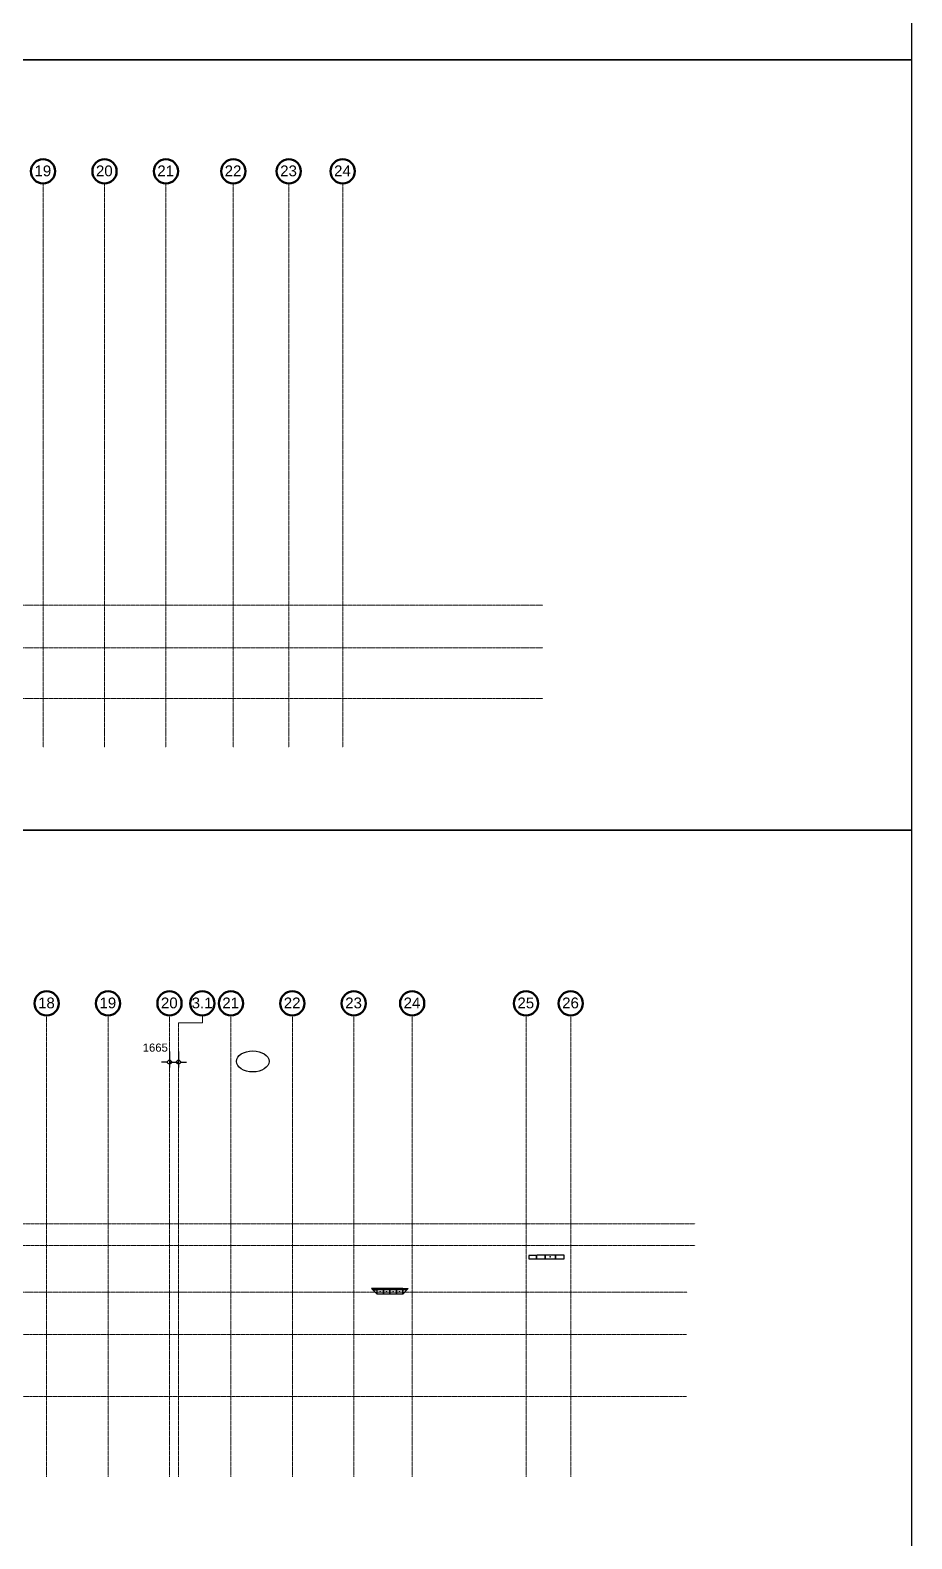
# Model space of a CAD drawing. Header units: millimetres. Extents: x -70132 to 394080, y -1879526 to 121974.
# Drawn here: x 192744 to 356364, y -867340 to -587329 of the extents above; entities that cross this region are included whole.
import ezdxf

# ---------------------------------------------------------------- set-up
doc = ezdxf.new("R2010")
doc.units = ezdxf.units.MM
doc.linetypes.add('DPA_Grid _ Level 100', pattern=[10, 5.5, -1.6, 1.3, -1.6])
doc.layers.add('009 - AHP_06_PANEL_MAIN_COLOR_1', color=3, linetype='Continuous')
doc.layers.add('009 - AHP_06_PANEL_SYMBOL_', color=251, linetype='Continuous')
for name, color, linetype, lineweight in [('A-ANNO-DIMS', 1, 'Continuous', 9), ('A-ANNO-NOTE', 3, 'Continuous', 25), ('S-GRID', 251, 'Continuous', 9), ('S-GRID-IDEN', 3, 'Continuous', 50)]:
    doc.layers.add(name, color=color, linetype=linetype, lineweight=lineweight)
doc.styles.add('Arial', font='arial.ttf', dxfattribs={"height": 1500})
doc.styles.add('Arial_1', font='arial.ttf', dxfattribs={"height": 2000})
doc.styles.add('Arial_2', font='arial.ttf', dxfattribs={"height": 3})
doc.dimstyles.new('DPA-DIM-3_0_C-C_1', dxfattribs={"dimscale": 304.8, "dimtxt": 1530.3891, "dimasz": 2.46063, "dimexe": 3.28084, "dimexo": 0.0625, "dimgap": 0.82021, "dimtad": 1, "dimdec": 0, "dimzin": 0, "dimdsep": 46, "dimtxsty": 'Arial_2', "dimblk1": 'DOTBLANK', "dimblk2": 'DOTBLANK', "dimsah": 1, "dimcen": 0.09, "dimdle": 3.28084, "dimadec": 8, "dimazin": 0, "dimtfac": 1, "dimtdec": 4, "dimtix": 1, "dimtmove": 1, "dimatfit": 3, "dimfxl": 6.56168, "dimfxlon": 1, "dimtvp": 1, "dimtolj": 1, "dimtzin": 0, "dimarcsym": 2})

# ---------------------------------------------------------------- blocks, each defined once
blk = doc.blocks.new('Grid - 100 Scale-586761-LOWER PLATFORM LEVEL - REFLECTED CEILING')
at = {"layer": 'S-GRID-IDEN'}
blk.add_circle((0, 0), 4.5, dxfattribs=at)
blk = doc.blocks.new('A$C6339ba5a')
at = {"layer": 'S-GRID', "linetype": 'DPA_Grid _ Level 100'}
for p, q in [((136800, -18460.1), (136800, 86222.4)), ((148200, -18460.1), (148200, 86222.4)), ((159600, -18460.1), (159600, 86222.4)), ((172100, -18460.1), (172100, 86222.4)), ((182400, -18460.1), (182400, 86222.4)), ((192400, -18460.1), (192400, 86222.4)), ((229552.4, 7930), (-93511.4, 7930)), ((229552.4, 0), (-93511.4, 0)), ((229552.4, -9385), (-93511.4, -9385))]:
    blk.add_line(p, q, dxfattribs=at)
at = {"layer": 'S-GRID-IDEN', "xscale": 499.9999999999994, "yscale": 499.9999999999994, "zscale": 499.9999999999994}
for p in [(136800, 88472.4), (148200, 88472.4), (159600, 88472.4), (172100, 88472.4), (182400, 88472.4), (192400, 88472.4)]:
    blk.add_blockref('Grid - 100 Scale-586761-LOWER PLATFORM LEVEL - REFLECTED CEILING', p, dxfattribs=at)
at = {"layer": 'S-GRID-IDEN', "lineweight": 9, "char_height": 2000, "width": 3767.931, "attachment_point": 1, "style": 'Arial'}
for s, insert in [('19', (135206, 89551.9)), ('20', (146606, 89551.9)), ('21', (158006, 89551.9)), ('22', (170506, 89551.9)), ('23', (180806, 89551.9)), ('24', (190806, 89551.9))]:
    blk.add_mtext(s, dxfattribs=dict(at, insert=insert))
blk = doc.blocks.new('Grid - 100 Scale-2291345-4130-01 MULTI-PURPOSE LEVEL - REFLECTED CEILING PLAN')
at = {"layer": 'S-GRID-IDEN'}
blk.add_circle((0, 0), 4.5, dxfattribs=at)
blk = doc.blocks.new('_DotBlank')
at = {"color": 0, "linetype": 'ByBlock', "lineweight": -2}
blk.add_line((-0.5, 0), (-1, 0), dxfattribs=at)
blk.add_circle((0, 0), 0.5, dxfattribs=at)
blk = doc.blocks.new('*D1006')
at = {"layer": 'A-ANNO-DIMS', "color": 0, "lineweight": -2, "transparency": 16777216}
for p, q in [((136050, 42678), (135300, 42678)), ((136800, 44659), (136800, 41678)), ((136800, 42678), (138465, 42678)), ((138465, 44659), (138465, 41678)), ((139215, 42678), (139965, 42678))]:
    blk.add_line(p, q, dxfattribs=at)
at = {"layer": 'Defpoints', "color": 0, "transparency": 16777216}
for p in [(136800, 44678), (138465, 44678), (138465, 42678)]:
    blk.add_point(p, dxfattribs=at)
at = {"layer": 'A-ANNO-DIMS', "color": 0, "lineweight": -2, "transparency": 16777216, "xscale": 750, "yscale": 750, "zscale": 750}
blk.add_blockref('_DotBlank', (136800, 42678), dxfattribs=at)
at = {"layer": 'A-ANNO-DIMS', "color": 0, "lineweight": -2, "transparency": 16777216, "xscale": 750, "yscale": 750, "zscale": 750, "rotation": 180}
blk.add_blockref('_DotBlank', (138465, 42678), dxfattribs=at)
at = {"layer": 'A-ANNO-DIMS', "color": 0, "transparency": 16777216, "insert": (131830, 46125), "char_height": 1500, "width": 5537.65, "attachment_point": 1, "line_spacing_factor": 0.941778, "style": 'Arial_1'}
blk.add_mtext('\\A1;1665', dxfattribs=at)
blk = doc.blocks.new('Ceiling Tags - Ceiling Tags-9510765-4130-01 MULTI-PURPOSE LEVEL - REFLECTED CEILING PLAN')
at = {"layer": 'A-ANNO-NOTE'}
blk.add_ellipse((0, 0), major_axis=(6.05, 0), ratio=0.646436, dxfattribs=at)
blk = doc.blocks.new('*U1017')
at = {"layer": '009 - AHP_06_PANEL_MAIN_COLOR_1'}
blk.add_lwpolyline([(1590, 0), (1590, 640), (80, 640), (80, 589), (0, 589), (0, 0), (1590, 0), (1590, 0), (1590, 0), (1590, 0), (1590, 0), (1590, 0)], close=True, dxfattribs=at)
blk = doc.blocks.new('*U1025')
at = {"layer": '009 - AHP_06_PANEL_MAIN_COLOR_1'}
blk.add_lwpolyline([(0, -320), (1590, -320), (1590, 320), (0, 320)], close=True, dxfattribs=at)
at = {"layer": '009 - AHP_06_PANEL_SYMBOL_'}
blk.add_point((0, 0), dxfattribs=at)
blk = doc.blocks.new('*U1026')
at = {"layer": '009 - AHP_06_PANEL_MAIN_COLOR_1'}
blk.add_lwpolyline([(0, -295), (1460, -295), (1460, 295), (0, 295)], close=True, dxfattribs=at)
at = {"layer": '009 - AHP_06_PANEL_SYMBOL_'}
blk.add_point((0, 0), dxfattribs=at)
blk = doc.blocks.new('*U1031')
blk.add_point((0, 0))
at = {"layer": '009 - AHP_06_PANEL_MAIN_COLOR_1'}
blk.add_lwpolyline([(-950, -320), (950, -320), (950, 320), (-950, 320)], close=True, dxfattribs=at)
blk = doc.blocks.new('*U1034')
at = {"layer": '009 - AHP_06_PANEL_MAIN_COLOR_1'}
blk.add_lwpolyline([(200, -200), (200, -200), (200, -200), (1013, -200), (1013, 0), (0, 0), (200, -200), (200, -200), (200, -200), (200, -200), (200, -200), (200, -200)], close=True, dxfattribs=at)
blk = doc.blocks.new('*U1035')
blk.add_point((0, 0))
at = {"layer": '009 - AHP_06_PANEL_MAIN_COLOR_1'}
blk.add_lwpolyline([(-360, -600), (360, -600), (360, 600), (-360, 600)], close=True, dxfattribs=at)
blk = doc.blocks.new('*U1036')
blk.add_point((0, 0))
at = {"layer": '009 - AHP_06_PANEL_MAIN_COLOR_1'}
blk.add_lwpolyline([(-360, -600), (360, -600), (360, 600), (-360, 600)], close=True, dxfattribs=at)
blk = doc.blocks.new('*U1037')
blk.add_point((0, 0))
at = {"layer": '009 - AHP_06_PANEL_MAIN_COLOR_1'}
blk.add_lwpolyline([(-100, -600), (100, -600), (100, 600), (-100, 600)], close=True, dxfattribs=at)
blk = doc.blocks.new('*U1038')
blk.add_point((0, 0))
at = {"layer": '009 - AHP_06_PANEL_MAIN_COLOR_1'}
blk.add_lwpolyline([(-100, -600), (100, -600), (100, 600), (-100, 600)], close=True, dxfattribs=at)
blk = doc.blocks.new('*U1039')
at = {"layer": '009 - AHP_06_PANEL_MAIN_COLOR_1'}
blk.add_lwpolyline([(1012, 0), (1012, 0), (1012, 0), (812, -200), (0, -200), (0, 0), (1012, 0), (1012, 0), (1012, 0), (1012, 0), (1012, 0), (1012, 0)], close=True, dxfattribs=at)
blk = doc.blocks.new('*U1040')
at = {"layer": '009 - AHP_06_PANEL_MAIN_COLOR_1'}
blk.add_lwpolyline([(42, 0), (42, 0), (42, 0), (762, 720), (0, 720), (0, 0), (42, 0), (42, 0), (42, 0), (42, 0), (42, 0), (42, 0)], close=True, dxfattribs=at)
blk = doc.blocks.new('*U1041')
at = {"layer": '009 - AHP_06_PANEL_MAIN_COLOR_1'}
blk.add_lwpolyline([(763, 0), (763, 0), (763, 0), (763, -720), (720, -720), (0, 0), (763, 0), (763, 0), (763, 0), (763, 0), (763, 0), (763, 0)], close=True, dxfattribs=at)
blk = doc.blocks.new('W-1-PP19-AR-4130-01-A_20260405-002855_C06_OVL')
blk.add_line((229325, 6191), (229325, 6831))
for name, p, rotation in [('*U1026', (227735, 6485), 180), ('*U1038', (198699, 550), 90), ('*U1036', (198699, 40), 90), ('*U1037', (199899, 550), 90), ('*U1035', (199899, 40), 90), ('*U1037', (201099, 550), 90), ('*U1035', (201099, 40), 90), ('*U1037', (202299, 550), 90), ('*U1035', (202299, 40), 90)]:
    blk.add_blockref(name, p, dxfattribs=dict(rotation=rotation))
for name, p in [('*U1017', (227735, 6191)), ('*U1031', (230275, 6511)), ('*U1025', (231225, 6511)), ('*U1034', (197086, 650)), ('*U1041', (197336, 400)), ('*U1039', (202899, 650)), ('*U1040', (202899, -320))]:
    blk.add_blockref(name, p)
blk = doc.blocks.new('W-1-PP19-AR-4130-01-A_20251223-114435_EX_GRID_B8')
at = {"layer": 'S-GRID', "linetype": 'DPA_Grid _ Level 100'}
for p, q in [((114000, -34321.3), (114000, 51340.2)), ((125400, -34321.3), (125400, 51340.2)), ((136800, -34321.3), (136800, 51340.2)), ((148200, -34321.3), (148200, 51340.2)), ((159600, -34321.3), (159600, 51340.2)), ((171000, -34321.3), (171000, 51340.2)), ((181840, -34321.3), (181840, 51340.2)), ((202965, -34321.3), (202965, 51340.2)), ((211265, -34321.3), (211265, 51340.2)), ((138465, -34321.3), (138465, 49952.8)), ((234361.3, 12673), (-118802, 12673)), ((234361.3, 8615), (-121977, 8615)), ((232895.8, 0), (-121977, 0)), ((232733.8, -7900), (-121977, -7900)), ((232733.8, -19375), (-121977, -19375))]:
    blk.add_line(p, q, dxfattribs=at)
at = {"layer": 'S-GRID'}
for p, q in [((142897.9, 49952.8), (142897.9, 51340.2)), ((138465, 49952.8), (142897.9, 49952.8))]:
    blk.add_line(p, q, dxfattribs=at)
at = {"layer": 'A-ANNO-NOTE', "xscale": 500, "yscale": 500, "zscale": 500}
blk.add_blockref('Ceiling Tags - Ceiling Tags-9510765-4130-01 MULTI-PURPOSE LEVEL - REFLECTED CEILING PLAN', (152253.7, 42810.6), dxfattribs=at)
at = {"layer": 'S-GRID-IDEN', "xscale": 499.9999999999994, "yscale": 499.9999999999994, "zscale": 499.9999999999994}
for p in [(114000, 53590.2), (125400, 53590.2), (136800, 53590.2), (142897.9, 53590.2), (148200, 53590.2), (159600, 53590.2), (171000, 53590.2), (181840, 53590.2), (202965, 53590.2), (211265, 53590.2)]:
    blk.add_blockref('Grid - 100 Scale-2291345-4130-01 MULTI-PURPOSE LEVEL - REFLECTED CEILING PLAN', p, dxfattribs=at)
at = {"layer": 'S-GRID-IDEN', "lineweight": 9, "char_height": 2000, "attachment_point": 1, "style": 'Arial'}
for s, insert, width in [('18', (112406, 54669.7), 3767.931), ('19', (123806, 54669.7), 3767.931), ('20', (135206, 54669.7), 3767.931), ('3.1', (140909, 54669.7), 4729.956), ('21', (146606, 54669.7), 3767.931), ('22', (158006, 54669.7), 3767.931), ('23', (169406, 54669.7), 3767.931), ('24', (180246, 54669.7), 3767.931), ('25', (201371, 54669.7), 3767.931), ('26', (209671, 54669.7), 3767.931)]:
    blk.add_mtext(s, dxfattribs=dict(at, insert=insert, width=width))
at = {"layer": 'A-ANNO-DIMS', "color": 1}
dim = blk.add_linear_dim(base=(138465, 42678), p1=(136800, 44678), p2=(138465, 44678), dimstyle='DPA-DIM-3_0_C-C_1', override={"dimpost": '<>', "dimfxl": 1665}, dxfattribs=at)
dim.commit()
dim.dimension.update_dxf_attribs({"geometry": '*D1006', "text_midpoint": (134598.5, 43875.4), "dimtype": 128})
blk = doc.blocks.new('A$Ce79c5009')
at = {"rotation": 90.00000000000003}
for name, p in [('W-1-PP19-AR-4130-01-A_20251223-114435_EX_GRID_B8', (0, 0)), ('W-1-PP19-AR-4130-01-A_20260405-002855_C06_OVL', (0, -22800))]:
    blk.add_blockref(name, p, dxfattribs=at)

msp = doc.modelspace()

# ---------------------------------------------------------------- linework, layer by layer
at = {"color": 2}
for points in [[(-66720.1, -592847.4), (356364.1, -592847.4), (356364.1, -449883.1), (-66720.1, -449883.1)], [(-66720.1, -735811.6), (356364.1, -735811.6), (356364.1, -592847.4), (-66720.1, -592847.4)]]:
    msp.add_lwpolyline(points, close=True, dxfattribs=at)
msp.add_lwpolyline([(-66720.1, -878775.9), (356364.1, -878775.9), (356364.1, -735811.6), (-66720.1, -735811.6)], close=True)

# ---------------------------------------------------------------- block references
msp.add_blockref('A$C6339ba5a', (58337.8, -701992.6))
at = {"rotation": 270}
msp.add_blockref('A$Ce79c5009', (81800.7, -821542.4), dxfattribs=at)

doc.saveas('drawing.dxf')
